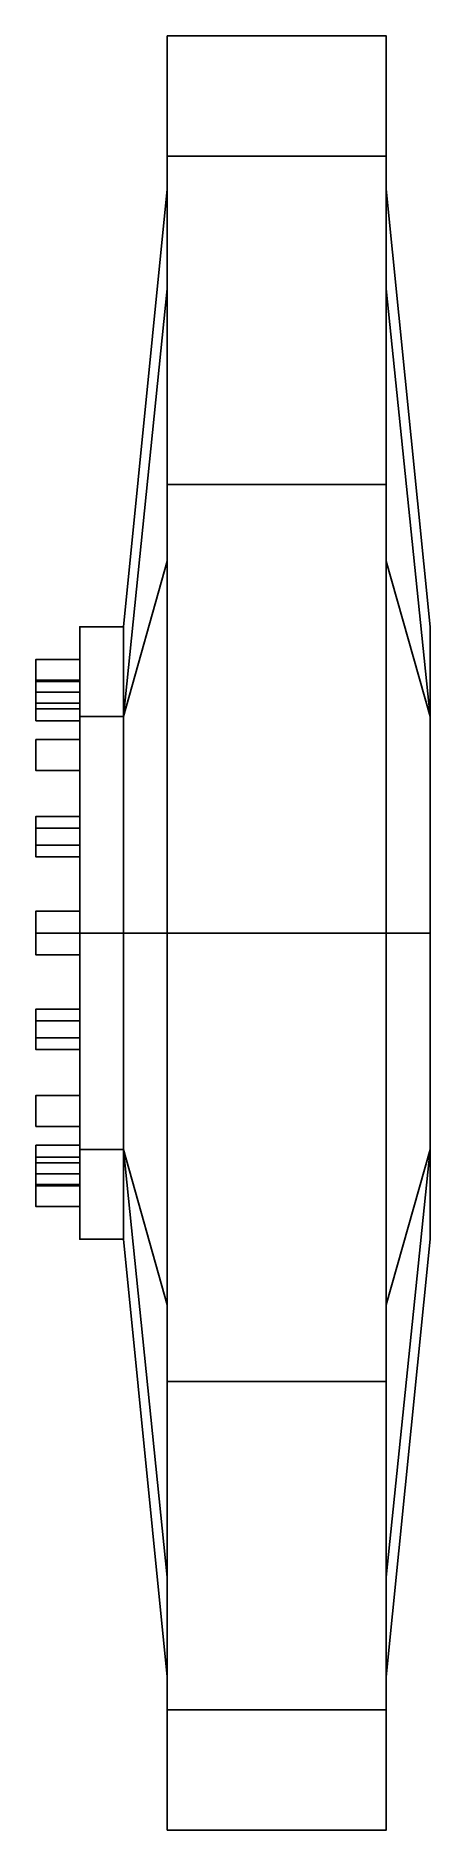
# Model space of a CAD drawing. Extents: x -1.19 to 1.19, y -0.41 to 0.41.
# Drawn here: x -1.19 to -1.01, y -0.41 to 0.41 of the extents above.
import ezdxf

# ---------------------------------------------------------------- set-up
doc = ezdxf.new("R2010")
doc.units = 0
doc.layers.add('WHEELS', color=2, linetype='CONTINUOUS')

msp = doc.modelspace()

# ---------------------------------------------------------------- linework, layer by layer
at = {"layer": 'WHEELS'}
for points in [[(-1.13, 0.35507, 0.205), (-1.13, 0.41), (-1.13, 0.34), (-1.13, 0.29445, 0.17)], [(-1.13, 0.41), (-1.13, 0.35507, -0.205), (-1.13, 0.29445, -0.17), (-1.13, 0.34)], [(-1.03, 0.35507, -0.205), (-1.03, 0.41), (-1.03, 0.34), (-1.03, 0.29445, -0.17)], [(-1.03, 0.35507, 0.205), (-1.03, 0.41), (-1.13, 0.41), (-1.13, 0.35507, 0.205)], [(-1.03, 0.41), (-1.03, 0.35507, -0.205), (-1.13, 0.35507, -0.205), (-1.13, 0.41)], [(-1.03, 0.41), (-1.03, 0.35507, 0.205), (-1.03, 0.29445, 0.17), (-1.03, 0.34)], [(-1.03, 0.205, 0.35507), (-1.03, 0.35507, 0.205), (-1.13, 0.35507, 0.205), (-1.13, 0.205, 0.35507)], [(-1.13, 0.205, 0.35507), (-1.13, 0.35507, 0.205), (-1.13, 0.29445, 0.17), (-1.13, 0.17, 0.29445)], [(-1.03, 0.35507, -0.205), (-1.03, 0.205, -0.35507), (-1.13, 0.205, -0.35507), (-1.13, 0.35507, -0.205)], [(-1.13, 0.35507, -0.205), (-1.13, 0.205, -0.35507), (-1.13, 0.17, -0.29445), (-1.13, 0.29445, -0.17)], [(-1.03, 0.35507, 0.205), (-1.03, 0.205, 0.35507), (-1.03, 0.17, 0.29445), (-1.03, 0.29445, 0.17)], [(-1.03, 0.205, -0.35507), (-1.03, 0.35507, -0.205), (-1.03, 0.29445, -0.17), (-1.03, 0.17, -0.29445)], [(-1.13, 0.29445, 0.17), (-1.13, 0.34), (-1.15, 0.14), (-1.15, 0.09899, 0.09899)], [(-1.13, 0.34), (-1.13, 0.29445, -0.17), (-1.15, 0.09899, -0.09899), (-1.15, 0.14)], [(-1.03, 0.34), (-1.03, 0.29445, 0.17), (-1.01, 0.09899, 0.09899), (-1.01, 0.14)], [(-1.03, 0.29445, -0.17), (-1.03, 0.34), (-1.01, 0.14), (-1.01, 0.09899, -0.09899)], [(-1.13, 0.17, 0.29445), (-1.13, 0.29445, 0.17), (-1.15, 0.09899, 0.09899)], [(-1.13, 0.29445, -0.17), (-1.13, 0.17, -0.29445), (-1.15, 0.09899, -0.09899)], [(-1.03, 0.17, -0.29445), (-1.03, 0.29445, -0.17), (-1.01, 0.09899, -0.09899)], [(-1.03, 0.205, -0.35507), (-1.03, 0, -0.41), (-1.13, 0, -0.41), (-1.13, 0.205, -0.35507)], [(-1.13, 0.205, -0.35507), (-1.13, 0, -0.41), (-1.13, 0, -0.34), (-1.13, 0.17, -0.29445)], [(-1.13, 0, 0.41), (-1.13, 0.205, 0.35507), (-1.13, 0.17, 0.29445), (-1.13, 0, 0.34)], [(-1.03, 0.205, 0.35507), (-1.03, 0, 0.41), (-1.03, 0, 0.34), (-1.03, 0.17, 0.29445)], [(-1.03, 0, 0.41), (-1.03, 0.205, 0.35507), (-1.13, 0.205, 0.35507), (-1.13, 0, 0.41)], [(-1.03, 0, -0.41), (-1.03, 0.205, -0.35507), (-1.03, 0.17, -0.29445), (-1.03, 0, -0.34)], [(-1.13, 0, 0.34), (-1.13, 0.17, 0.29445), (-1.15, 0.09899, 0.09899), (-1.15, 0, 0.14)], [(-1.13, 0.17, -0.29445), (-1.13, 0, -0.34), (-1.15, 0, -0.14), (-1.15, 0.09899, -0.09899)], [(-1.03, 0.17, 0.29445), (-1.03, 0, 0.34), (-1.01, 0, 0.14), (-1.01, 0.09899, 0.09899)], [(-1.03, 0, -0.34), (-1.03, 0.17, -0.29445), (-1.01, 0.09899, -0.09899), (-1.01, 0, -0.14)], [(-1.15, 0.09899, 0.09899), (-1.15, 0.14), (-1.17, 0.14), (-1.17, 0.09899, 0.09899)], [(-1.15, 0.14), (-1.15, 0.09899, -0.09899), (-1.17, 0.09899, -0.09899), (-1.17, 0.14)], [(-1.17, 0.09899, 0.09899), (-1.17, 0.14), (-1.17, 0.11548, 0.04784)], [(-1.17, 0.11548, 0.04784), (-1.17, 0.14), (-1.17, 0.125), (-1.17, 0.11007, 0.03477)], [(-1.17, 0.14), (-1.17, 0.11548, -0.04784), (-1.17, 0.11007, -0.03477), (-1.17, 0.125)], [(-1.17, 0.14), (-1.17, 0.09899, -0.09899), (-1.17, 0.11548, -0.04784)], [(-1.01, -0.09899, -0.09899), (-1.01, 0.14), (-1.01, 0.09899, 0.09899), (-1.01, -0.14)], [(-1.01, 0, -0.14), (-1.01, 0.09899, -0.09899), (-1.01, 0.14), (-1.01, -0.09899, -0.09899)], [(-1.17, 0.115, 0.01), (-1.17, 0.125), (-1.19, 0.125), (-1.19, 0.115, 0.01)], [(-1.17, 0.125), (-1.17, 0.115, -0.01), (-1.19, 0.115, -0.01), (-1.19, 0.125)], [(-1.19, 0.105), (-1.19, 0.115, 0.01), (-1.19, 0.125), (-1.19, 0.115, -0.01)], [(-1.17, 0.11007, 0.03477), (-1.17, 0.125), (-1.17, 0.115, 0.01), (-1.17, 0.11007, 0.03477)], [(-1.17, 0.125), (-1.17, 0.11007, -0.03477), (-1.17, 0.11007, -0.03477), (-1.17, 0.115, -0.01)], [(-1.17, 0.10242, 0.05325), (-1.17, 0.11548, 0.04784), (-1.19, 0.11548, 0.04784), (-1.19, 0.10242, 0.05325)], [(-1.17, 0.11548, 0.04784), (-1.17, 0.11007, 0.03477), (-1.19, 0.11007, 0.03477), (-1.19, 0.11548, 0.04784)], [(-1.19, 0.09701, 0.04018), (-1.19, 0.10242, 0.05325), (-1.19, 0.11548, 0.04784), (-1.19, 0.11007, 0.03477)], [(-1.17, 0.11007, -0.03477), (-1.17, 0.11548, -0.04784), (-1.19, 0.11548, -0.04784), (-1.19, 0.11007, -0.03477)], [(-1.17, 0.11548, -0.04784), (-1.17, 0.10242, -0.05325), (-1.19, 0.10242, -0.05325), (-1.19, 0.11548, -0.04784)], [(-1.19, 0.09701, -0.04018), (-1.19, 0.11007, -0.03477), (-1.19, 0.11548, -0.04784), (-1.19, 0.10242, -0.05325)], [(-1.17, 0.115, -0.01), (-1.17, 0.105), (-1.19, 0.105), (-1.19, 0.115, -0.01)], [(-1.17, 0.105), (-1.17, 0.115, 0.01), (-1.19, 0.115, 0.01), (-1.19, 0.105)], [(-1.17, 0.09899, 0.09899), (-1.17, 0.11548, 0.04784), (-1.17, 0.10242, 0.05325), (-1.17, 0.08839, 0.08839)], [(-1.17, 0.11548, -0.04784), (-1.17, 0.09899, -0.09899), (-1.17, 0.08839, -0.08839), (-1.17, 0.10242, -0.05325)], [(-1.17, 0.11007, 0.03477), (-1.17, 0.115, 0.01), (-1.17, 0.105), (-1.17, 0.09701, 0.04018)], [(-1.17, 0.115, -0.01), (-1.17, 0.11007, -0.03477), (-1.17, 0.09701, -0.04018), (-1.17, 0.105)], [(-1.17, 0.11007, 0.03477), (-1.17, 0.09701, 0.04018), (-1.19, 0.09701, 0.04018), (-1.19, 0.11007, 0.03477)], [(-1.17, 0.09701, -0.04018), (-1.17, 0.11007, -0.03477), (-1.19, 0.11007, -0.03477), (-1.19, 0.09701, -0.04018)], [(-1.17, 0.09701, 0.04018), (-1.17, 0.10242, 0.05325), (-1.19, 0.10242, 0.05325), (-1.19, 0.09701, 0.04018)], [(-1.17, 0.10242, -0.05325), (-1.17, 0.09701, -0.04018), (-1.19, 0.09701, -0.04018), (-1.19, 0.10242, -0.05325)], [(-1.17, 0.07425, 0.07425), (-1.17, 0.09701, 0.04018), (-1.17, 0.105), (-1.17, 0.07425, 0.07425)], [(-1.17, 0.105), (-1.17, 0.09701, -0.04018), (-1.17, 0.07425, -0.07425), (-1.17, 0.105)], [(-1.17, 0.01), (-1.17, 0.105), (-1.17, 0.07425, -0.07425), (-1.17, 0.01)], [(-1.17, 0.01), (-1.17, 0.07425, 0.07425), (-1.17, 0.105), (-1.17, 0.01)], [(-1.17, 0.08839, 0.07425), (-1.17, 0.10242, 0.05325), (-1.17, 0.09701, 0.04018), (-1.17, 0.07425, 0.07425)], [(-1.17, 0.08839, 0.08839), (-1.17, 0.10242, 0.05325), (-1.17, 0.10242, 0.05325), (-1.17, 0.08839, 0.07425)], [(-1.17, 0.10242, -0.05325), (-1.17, 0.08839, -0.07425), (-1.17, 0.07425, -0.07425), (-1.17, 0.09701, -0.04018)], [(-1.17, 0.10242, -0.05325), (-1.17, 0.08839, -0.08839), (-1.17, 0.08839, -0.07425), (-1.17, 0.10242, -0.05325)], [(-1.15, 0, 0.14), (-1.15, 0.09899, 0.09899), (-1.17, 0.09899, 0.09899), (-1.17, 0, 0.14)], [(-1.15, 0.09899, -0.09899), (-1.15, 0, -0.14), (-1.17, 0, -0.14), (-1.17, 0.09899, -0.09899)], [(-1.17, 0, 0.14), (-1.17, 0.09899, 0.09899), (-1.17, 0.04784, 0.11548)], [(-1.17, 0.04784, 0.11548), (-1.17, 0.09899, 0.09899), (-1.17, 0.08839, 0.08839), (-1.17, 0.05325, 0.10242)], [(-1.17, 0.09899, -0.09899), (-1.17, 0.04784, -0.11548), (-1.17, 0.05325, -0.10242), (-1.17, 0.08839, -0.08839)], [(-1.17, 0.09899, -0.09899), (-1.17, 0, -0.14), (-1.17, 0.04784, -0.11548)], [(-1.01, -0.14), (-1.01, 0.09899, 0.09899), (-1.01, 0, 0.14), (-1.01, -0.09899, 0.09899)], [(-1.17, 0.08839, 0.07425), (-1.17, 0.07425, 0.07425), (-1.19, 0.07425, 0.07425), (-1.19, 0.08839, 0.07425)], [(-1.17, 0.07425, 0.08839), (-1.17, 0.08839, 0.08839), (-1.19, 0.08839, 0.08839), (-1.19, 0.07425, 0.08839)], [(-1.17, 0.08839, 0.08839), (-1.17, 0.08839, 0.07425), (-1.19, 0.08839, 0.07425), (-1.19, 0.08839, 0.08839)], [(-1.19, 0.07425, 0.07425), (-1.19, 0.07425, 0.08839), (-1.19, 0.08839, 0.08839), (-1.19, 0.08839, 0.07425)], [(-1.17, 0.07425, -0.07425), (-1.17, 0.08839, -0.07425), (-1.19, 0.08839, -0.07425), (-1.19, 0.07425, -0.07425)], [(-1.17, 0.08839, -0.07425), (-1.17, 0.08839, -0.08839), (-1.19, 0.08839, -0.08839), (-1.19, 0.08839, -0.07425)], [(-1.17, 0.08839, -0.08839), (-1.17, 0.07425, -0.08839), (-1.19, 0.07425, -0.08839), (-1.19, 0.08839, -0.08839)], [(-1.19, 0.07425, -0.07425), (-1.19, 0.08839, -0.07425), (-1.19, 0.08839, -0.08839), (-1.19, 0.07425, -0.08839)], [(-1.17, 0.05325, 0.10242), (-1.17, 0.08839, 0.08839), (-1.17, 0.07425, 0.08839), (-1.17, 0.05325, 0.10242)], [(-1.17, 0.08839, -0.08839), (-1.17, 0.05325, -0.10242), (-1.17, 0.05325, -0.10242), (-1.17, 0.07425, -0.08839)], [(-1.17, 0.07425, 0.07425), (-1.17, 0.07425, 0.08839), (-1.19, 0.07425, 0.08839), (-1.19, 0.07425, 0.07425)], [(-1.17, 0.07425, -0.08839), (-1.17, 0.07425, -0.07425), (-1.19, 0.07425, -0.07425), (-1.19, 0.07425, -0.08839)], [(-1.17, 0.05325, 0.10242), (-1.17, 0.07425, 0.08839), (-1.17, 0.07425, 0.07425), (-1.17, 0.04018, 0.09701)], [(-1.17, 0, 0.105), (-1.17, 0.04018, 0.09701), (-1.17, 0.07425, 0.07425), (-1.17, 0, 0.105)], [(-1.17, 0.07425, -0.07425), (-1.17, 0.04018, -0.09701), (-1.17, 0, -0.105), (-1.17, 0.07425, -0.07425)], [(-1.17, 0.07425, -0.08839), (-1.17, 0.05325, -0.10242), (-1.17, 0.04018, -0.09701), (-1.17, 0.07425, -0.07425)], [(-1.17, 0, 0.01), (-1.17, 0, 0.105), (-1.17, 0.07425, 0.07425), (-1.17, 0, 0.01)], [(-1.17, 0.01), (-1.17, 0, 0.01), (-1.17, 0.07425, 0.07425), (-1.17, 0.01)], [(-1.17, 0, -0.01), (-1.17, 0.01), (-1.17, 0.07425, -0.07425), (-1.17, 0, -0.01)], [(-1.17, 0, -0.01), (-1.17, 0.07425, -0.07425), (-1.17, 0, -0.105), (-1.17, 0, -0.01)], [(-1.17, 0.05325, 0.10242), (-1.17, 0.04018, 0.09701), (-1.19, 0.04018, 0.09701), (-1.19, 0.05325, 0.10242)], [(-1.17, 0.04784, 0.11548), (-1.17, 0.05325, 0.10242), (-1.19, 0.05325, 0.10242), (-1.19, 0.04784, 0.11548)], [(-1.19, 0.04018, 0.09701), (-1.19, 0.03477, 0.11007), (-1.19, 0.04784, 0.11548), (-1.19, 0.05325, 0.10242)], [(-1.17, 0.04018, -0.09701), (-1.17, 0.05325, -0.10242), (-1.19, 0.05325, -0.10242), (-1.19, 0.04018, -0.09701)], [(-1.17, 0.05325, -0.10242), (-1.17, 0.04784, -0.11548), (-1.19, 0.04784, -0.11548), (-1.19, 0.05325, -0.10242)], [(-1.19, 0.04018, -0.09701), (-1.19, 0.05325, -0.10242), (-1.19, 0.04784, -0.11548), (-1.19, 0.03477, -0.11007)], [(-1.17, 0.03477, 0.11007), (-1.17, 0.04784, 0.11548), (-1.19, 0.04784, 0.11548), (-1.19, 0.03477, 0.11007)], [(-1.17, 0.04784, -0.11548), (-1.17, 0.03477, -0.11007), (-1.19, 0.03477, -0.11007), (-1.19, 0.04784, -0.11548)], [(-1.17, 0, 0.14), (-1.17, 0.04784, 0.11548), (-1.17, 0.03477, 0.11007), (-1.17, 0, 0.125)], [(-1.17, 0.04784, -0.11548), (-1.17, 0, -0.14), (-1.17, 0, -0.125), (-1.17, 0.03477, -0.11007)], [(-1.17, 0.04018, 0.09701), (-1.17, 0.03477, 0.11007), (-1.19, 0.03477, 0.11007), (-1.19, 0.04018, 0.09701)], [(-1.17, 0.03477, -0.11007), (-1.17, 0.04018, -0.09701), (-1.19, 0.04018, -0.09701), (-1.19, 0.03477, -0.11007)], [(-1.17, 0.01, 0.115), (-1.17, 0.03477, 0.11007), (-1.17, 0.04018, 0.09701), (-1.17, 0, 0.105)], [(-1.17, 0.03477, -0.11007), (-1.17, 0.01, -0.115), (-1.17, 0, -0.105), (-1.17, 0.04018, -0.09701)], [(-1.17, 0, 0.125), (-1.17, 0.03477, 0.11007), (-1.17, 0.03477, 0.11007), (-1.17, 0.01, 0.115)], [(-1.17, 0.03477, -0.11007), (-1.17, 0, -0.125), (-1.17, 0.01, -0.115), (-1.17, 0.03477, -0.11007)], [(-1.17, 0, 0.01), (-1.17, 0.01), (-1.19, 0.01), (-1.19, 0, 0.01)], [(-1.17, 0.01), (-1.17, 0, -0.01), (-1.19, 0, -0.01), (-1.19, 0.01)], [(-1.19, 0, 0.01), (-1.19, 0.01), (-1.19, 0, -0.01), (-1.19, -0.01)], [(-1.19, 0, -0.105), (-1.19, 0.01, -0.115), (-1.19, 0, -0.125), (-1.19, -0.01, -0.115)], [(-1.17, 0.01, -0.115), (-1.17, 0, -0.125), (-1.19, 0, -0.125), (-1.19, 0.01, -0.115)], [(-1.17, 0, -0.105), (-1.17, 0.01, -0.115), (-1.19, 0.01, -0.115), (-1.19, 0, -0.105)], [(-1.17, 0.01, 0.115), (-1.17, 0, 0.105), (-1.19, 0, 0.105), (-1.19, 0.01, 0.115)], [(-1.17, 0, 0.125), (-1.17, 0.01, 0.115), (-1.19, 0.01, 0.115), (-1.19, 0, 0.125)], [(-1.19, 0, 0.105), (-1.19, -0.01, 0.115), (-1.19, 0, 0.125), (-1.19, 0.01, 0.115)], [(-1.17, -0.01), (-1.17, 0, 0.01), (-1.19, 0, 0.01), (-1.19, -0.01)], [(-1.17, 0, -0.01), (-1.17, -0.01), (-1.19, -0.01), (-1.19, 0, -0.01)], [(-1.17, 0, -0.125), (-1.17, -0.01, -0.115), (-1.19, -0.01, -0.115), (-1.19, 0, -0.125)], [(-1.17, -0.01, -0.115), (-1.17, 0, -0.105), (-1.19, 0, -0.105), (-1.19, -0.01, -0.115)], [(-1.17, 0, 0.105), (-1.17, -0.01, 0.115), (-1.19, -0.01, 0.115), (-1.19, 0, 0.105)], [(-1.17, -0.01, 0.115), (-1.17, 0, 0.125), (-1.19, 0, 0.125), (-1.19, -0.01, 0.115)], [(-1.15, -0.09899, 0.09899), (-1.15, 0, 0.14), (-1.17, 0, 0.14), (-1.17, -0.09899, 0.09899)], [(-1.15, 0, -0.14), (-1.15, -0.09899, -0.09899), (-1.17, -0.09899, -0.09899), (-1.17, 0, -0.14)], [(-1.17, 0, -0.105), (-1.17, -0.04018, -0.09701), (-1.17, -0.07425, -0.07425), (-1.17, 0, -0.105)], [(-1.17, -0.01, -0.115), (-1.17, -0.03477, -0.11007), (-1.17, -0.04018, -0.09701), (-1.17, 0, -0.105)], [(-1.17, 0, -0.125), (-1.17, -0.03477, -0.11007), (-1.17, -0.03477, -0.11007), (-1.17, -0.01, -0.115)], [(-1.17, 0, -0.14), (-1.17, -0.04784, -0.11548), (-1.17, -0.03477, -0.11007), (-1.17, 0, -0.125)], [(-1.17, 0, -0.14), (-1.17, -0.09899, -0.09899), (-1.17, -0.04784, -0.11548)], [(-1.17, 0, 0.01), (-1.17, -0.07425, 0.07425), (-1.17, 0, 0.105), (-1.17, 0, 0.01)], [(-1.17, 0, -0.01), (-1.17, 0, -0.105), (-1.17, -0.07425, -0.07425), (-1.17, 0, -0.01)], [(-1.17, -0.01), (-1.17, 0, -0.01), (-1.17, -0.07425, -0.07425), (-1.17, -0.01)], [(-1.17, 0, 0.01), (-1.17, -0.01), (-1.17, -0.07425, 0.07425), (-1.17, 0, 0.01)], [(-1.13, -0.17, 0.29445), (-1.13, 0, 0.34), (-1.15, 0, 0.14), (-1.15, -0.09899, 0.09899)], [(-1.13, 0, -0.34), (-1.13, -0.17, -0.29445), (-1.15, -0.09899, -0.09899), (-1.15, 0, -0.14)], [(-1.03, 0, -0.41), (-1.03, -0.205, -0.35507), (-1.13, -0.205, -0.35507), (-1.13, 0, -0.41)], [(-1.13, 0, -0.41), (-1.13, -0.205, -0.35507), (-1.13, -0.17, -0.29445), (-1.13, 0, -0.34)], [(-1.03, -0.205, 0.35507), (-1.03, 0, 0.41), (-1.13, 0, 0.41), (-1.13, -0.205, 0.35507)], [(-1.13, -0.205, 0.35507), (-1.13, 0, 0.41), (-1.13, 0, 0.34), (-1.13, -0.17, 0.29445)], [(-1.03, 0, 0.34), (-1.03, -0.17, 0.29445), (-1.01, -0.09899, 0.09899), (-1.01, 0, 0.14)], [(-1.03, -0.17, -0.29445), (-1.03, 0, -0.34), (-1.01, 0, -0.14), (-1.01, -0.09899, -0.09899)], [(-1.03, -0.205, -0.35507), (-1.03, 0, -0.41), (-1.03, 0, -0.34), (-1.03, -0.17, -0.29445)], [(-1.03, 0, 0.41), (-1.03, -0.205, 0.35507), (-1.03, -0.17, 0.29445), (-1.03, 0, 0.34)], [(-1.17, -0.07425, 0.07425), (-1.17, -0.04018, 0.09701), (-1.17, 0, 0.105), (-1.17, -0.07425, 0.07425)], [(-1.17, -0.09899, 0.09899), (-1.17, 0, 0.14), (-1.17, -0.04784, 0.11548)], [(-1.17, -0.03477, 0.11007), (-1.17, -0.01, 0.115), (-1.17, 0, 0.105), (-1.17, -0.04018, 0.09701)], [(-1.17, -0.03477, 0.11007), (-1.17, 0, 0.125), (-1.17, -0.01, 0.115), (-1.17, -0.03477, 0.11007)], [(-1.17, -0.04784, 0.11548), (-1.17, 0, 0.14), (-1.17, 0, 0.125), (-1.17, -0.03477, 0.11007)], [(-1.17, -0.01), (-1.17, -0.105), (-1.17, -0.07425, 0.07425), (-1.17, -0.01)], [(-1.17, -0.01), (-1.17, -0.07425, -0.07425), (-1.17, -0.105), (-1.17, -0.01)], [(-1.17, -0.04018, -0.09701), (-1.17, -0.03477, -0.11007), (-1.19, -0.03477, -0.11007), (-1.19, -0.04018, -0.09701)], [(-1.17, -0.03477, -0.11007), (-1.17, -0.04784, -0.11548), (-1.19, -0.04784, -0.11548), (-1.19, -0.03477, -0.11007)], [(-1.19, -0.04018, -0.09701), (-1.19, -0.03477, -0.11007), (-1.19, -0.04784, -0.11548), (-1.19, -0.05325, -0.10242)], [(-1.17, -0.03477, 0.11007), (-1.17, -0.04018, 0.09701), (-1.19, -0.04018, 0.09701), (-1.19, -0.03477, 0.11007)], [(-1.17, -0.04784, 0.11548), (-1.17, -0.03477, 0.11007), (-1.19, -0.03477, 0.11007), (-1.19, -0.04784, 0.11548)], [(-1.19, -0.04018, 0.09701), (-1.19, -0.05325, 0.10242), (-1.19, -0.04784, 0.11548), (-1.19, -0.03477, 0.11007)], [(-1.17, -0.05325, -0.10242), (-1.17, -0.04018, -0.09701), (-1.19, -0.04018, -0.09701), (-1.19, -0.05325, -0.10242)], [(-1.17, -0.04018, 0.09701), (-1.17, -0.05325, 0.10242), (-1.19, -0.05325, 0.10242), (-1.19, -0.04018, 0.09701)], [(-1.17, -0.05325, -0.10242), (-1.17, -0.07425, -0.08839), (-1.17, -0.07425, -0.07425), (-1.17, -0.04018, -0.09701)], [(-1.17, -0.07425, 0.08839), (-1.17, -0.05325, 0.10242), (-1.17, -0.04018, 0.09701), (-1.17, -0.07425, 0.07425)], [(-1.17, -0.04784, -0.11548), (-1.17, -0.05325, -0.10242), (-1.19, -0.05325, -0.10242), (-1.19, -0.04784, -0.11548)], [(-1.17, -0.05325, 0.10242), (-1.17, -0.04784, 0.11548), (-1.19, -0.04784, 0.11548), (-1.19, -0.05325, 0.10242)], [(-1.17, -0.04784, -0.11548), (-1.17, -0.09899, -0.09899), (-1.17, -0.08839, -0.08839), (-1.17, -0.05325, -0.10242)], [(-1.17, -0.09899, 0.09899), (-1.17, -0.04784, 0.11548), (-1.17, -0.05325, 0.10242), (-1.17, -0.08839, 0.08839)], [(-1.17, -0.05325, -0.10242), (-1.17, -0.08839, -0.08839), (-1.17, -0.07425, -0.08839), (-1.17, -0.05325, -0.10242)], [(-1.17, -0.08839, 0.08839), (-1.17, -0.05325, 0.10242), (-1.17, -0.05325, 0.10242), (-1.17, -0.07425, 0.08839)], [(-1.17, -0.08839, -0.07425), (-1.17, -0.07425, -0.07425), (-1.19, -0.07425, -0.07425), (-1.19, -0.08839, -0.07425)], [(-1.17, -0.07425, -0.07425), (-1.17, -0.07425, -0.08839), (-1.19, -0.07425, -0.08839), (-1.19, -0.07425, -0.07425)], [(-1.17, -0.07425, -0.08839), (-1.17, -0.08839, -0.08839), (-1.19, -0.08839, -0.08839), (-1.19, -0.07425, -0.08839)], [(-1.19, -0.07425, -0.07425), (-1.19, -0.07425, -0.08839), (-1.19, -0.08839, -0.08839), (-1.19, -0.08839, -0.07425)], [(-1.17, -0.07425, 0.08839), (-1.17, -0.07425, 0.07425), (-1.19, -0.07425, 0.07425), (-1.19, -0.07425, 0.08839)], [(-1.17, -0.07425, 0.07425), (-1.17, -0.08839, 0.07425), (-1.19, -0.08839, 0.07425), (-1.19, -0.07425, 0.07425)], [(-1.17, -0.08839, 0.08839), (-1.17, -0.07425, 0.08839), (-1.19, -0.07425, 0.08839), (-1.19, -0.08839, 0.08839)], [(-1.19, -0.07425, 0.07425), (-1.19, -0.08839, 0.07425), (-1.19, -0.08839, 0.08839), (-1.19, -0.07425, 0.08839)], [(-1.17, -0.07425, -0.07425), (-1.17, -0.09701, -0.04018), (-1.17, -0.105), (-1.17, -0.07425, -0.07425)], [(-1.17, -0.08839, -0.07425), (-1.17, -0.10242, -0.05325), (-1.17, -0.09701, -0.04018), (-1.17, -0.07425, -0.07425)], [(-1.17, -0.105), (-1.17, -0.09701, 0.04018), (-1.17, -0.07425, 0.07425), (-1.17, -0.105)], [(-1.17, -0.10242, 0.05325), (-1.17, -0.08839, 0.07425), (-1.17, -0.07425, 0.07425), (-1.17, -0.09701, 0.04018)], [(-1.17, -0.08839, -0.08839), (-1.17, -0.08839, -0.07425), (-1.19, -0.08839, -0.07425), (-1.19, -0.08839, -0.08839)], [(-1.17, -0.08839, 0.07425), (-1.17, -0.08839, 0.08839), (-1.19, -0.08839, 0.08839), (-1.19, -0.08839, 0.07425)], [(-1.17, -0.08839, -0.08839), (-1.17, -0.10242, -0.05325), (-1.17, -0.10242, -0.05325), (-1.17, -0.08839, -0.07425)], [(-1.17, -0.09899, -0.09899), (-1.17, -0.11548, -0.04784), (-1.17, -0.10242, -0.05325), (-1.17, -0.08839, -0.08839)], [(-1.17, -0.10242, 0.05325), (-1.17, -0.08839, 0.08839), (-1.17, -0.08839, 0.07425), (-1.17, -0.10242, 0.05325)], [(-1.17, -0.11548, 0.04784), (-1.17, -0.09899, 0.09899), (-1.17, -0.08839, 0.08839), (-1.17, -0.10242, 0.05325)], [(-1.17, -0.11007, -0.03477), (-1.17, -0.09701, -0.04018), (-1.19, -0.09701, -0.04018), (-1.19, -0.11007, -0.03477)], [(-1.17, -0.09701, -0.04018), (-1.17, -0.10242, -0.05325), (-1.19, -0.10242, -0.05325), (-1.19, -0.09701, -0.04018)], [(-1.19, -0.09701, -0.04018), (-1.19, -0.10242, -0.05325), (-1.19, -0.11548, -0.04784), (-1.19, -0.11007, -0.03477)], [(-1.17, -0.10242, 0.05325), (-1.17, -0.09701, 0.04018), (-1.19, -0.09701, 0.04018), (-1.19, -0.10242, 0.05325)], [(-1.17, -0.09701, 0.04018), (-1.17, -0.11007, 0.03477), (-1.19, -0.11007, 0.03477), (-1.19, -0.09701, 0.04018)], [(-1.19, -0.09701, 0.04018), (-1.19, -0.11007, 0.03477), (-1.19, -0.11548, 0.04784), (-1.19, -0.10242, 0.05325)], [(-1.17, -0.11007, -0.03477), (-1.17, -0.115, -0.01), (-1.17, -0.105), (-1.17, -0.09701, -0.04018)], [(-1.17, -0.115, 0.01), (-1.17, -0.11007, 0.03477), (-1.17, -0.09701, 0.04018), (-1.17, -0.105)], [(-1.17, -0.10242, -0.05325), (-1.17, -0.11548, -0.04784), (-1.19, -0.11548, -0.04784), (-1.19, -0.10242, -0.05325)], [(-1.17, -0.11548, 0.04784), (-1.17, -0.10242, 0.05325), (-1.19, -0.10242, 0.05325), (-1.19, -0.11548, 0.04784)], [(-1.17, -0.115, 0.01), (-1.17, -0.105), (-1.19, -0.105), (-1.19, -0.115, 0.01)], [(-1.17, -0.105), (-1.17, -0.115, -0.01), (-1.19, -0.115, -0.01), (-1.19, -0.105)], [(-1.19, -0.105), (-1.19, -0.115, -0.01), (-1.19, -0.125), (-1.19, -0.115, 0.01)], [(-1.15, -0.14), (-1.15, -0.09899, 0.09899), (-1.17, -0.09899, 0.09899), (-1.17, -0.14)], [(-1.15, -0.09899, -0.09899), (-1.15, -0.14), (-1.17, -0.14), (-1.17, -0.09899, -0.09899)], [(-1.17, -0.09899, -0.09899), (-1.17, -0.14), (-1.17, -0.11548, -0.04784)], [(-1.17, -0.14), (-1.17, -0.09899, 0.09899), (-1.17, -0.11548, 0.04784)], [(-1.13, -0.34), (-1.13, -0.29445, 0.17), (-1.15, -0.09899, 0.09899), (-1.15, -0.14)], [(-1.13, -0.17, -0.29445), (-1.13, -0.29445, -0.17), (-1.15, -0.09899, -0.09899)], [(-1.13, -0.29445, -0.17), (-1.13, -0.34), (-1.15, -0.14), (-1.15, -0.09899, -0.09899)], [(-1.03, -0.17, 0.29445), (-1.03, -0.29445, 0.17), (-1.01, -0.09899, 0.09899)], [(-1.03, -0.29445, 0.17), (-1.03, -0.34), (-1.01, -0.14), (-1.01, -0.09899, 0.09899)], [(-1.03, -0.34), (-1.03, -0.29445, -0.17), (-1.01, -0.09899, -0.09899), (-1.01, -0.14)], [(-1.03, -0.29445, -0.17), (-1.03, -0.17, -0.29445), (-1.01, -0.09899, -0.09899)], [(-1.17, -0.11548, -0.04784), (-1.17, -0.11007, -0.03477), (-1.19, -0.11007, -0.03477), (-1.19, -0.11548, -0.04784)], [(-1.17, -0.11007, 0.03477), (-1.17, -0.11548, 0.04784), (-1.19, -0.11548, 0.04784), (-1.19, -0.11007, 0.03477)], [(-1.17, -0.11007, -0.03477), (-1.17, -0.125), (-1.17, -0.115, -0.01), (-1.17, -0.11007, -0.03477)], [(-1.17, -0.11548, -0.04784), (-1.17, -0.14), (-1.17, -0.125), (-1.17, -0.11007, -0.03477)], [(-1.17, -0.125), (-1.17, -0.11007, 0.03477), (-1.17, -0.11007, 0.03477), (-1.17, -0.115, 0.01)], [(-1.17, -0.14), (-1.17, -0.11548, 0.04784), (-1.17, -0.11007, 0.03477), (-1.17, -0.125)], [(-1.17, -0.115, -0.01), (-1.17, -0.125), (-1.19, -0.125), (-1.19, -0.115, -0.01)], [(-1.17, -0.125), (-1.17, -0.115, 0.01), (-1.19, -0.115, 0.01), (-1.19, -0.125)], [(-1.13, -0.35507, 0.205), (-1.13, -0.205, 0.35507), (-1.13, -0.17, 0.29445), (-1.13, -0.29445, 0.17)], [(-1.13, -0.205, -0.35507), (-1.13, -0.35507, -0.205), (-1.13, -0.29445, -0.17), (-1.13, -0.17, -0.29445)], [(-1.03, -0.205, 0.35507), (-1.03, -0.35507, 0.205), (-1.03, -0.29445, 0.17), (-1.03, -0.17, 0.29445)], [(-1.03, -0.35507, -0.205), (-1.03, -0.205, -0.35507), (-1.03, -0.17, -0.29445), (-1.03, -0.29445, -0.17)], [(-1.03, -0.35507, 0.205), (-1.03, -0.205, 0.35507), (-1.13, -0.205, 0.35507), (-1.13, -0.35507, 0.205)], [(-1.03, -0.205, -0.35507), (-1.03, -0.35507, -0.205), (-1.13, -0.35507, -0.205), (-1.13, -0.205, -0.35507)], [(-1.13, -0.35507, -0.205), (-1.13, -0.41), (-1.13, -0.34), (-1.13, -0.29445, -0.17)], [(-1.13, -0.41), (-1.13, -0.35507, 0.205), (-1.13, -0.29445, 0.17), (-1.13, -0.34)], [(-1.03, -0.35507, 0.205), (-1.03, -0.41), (-1.03, -0.34), (-1.03, -0.29445, 0.17)], [(-1.03, -0.41), (-1.03, -0.35507, -0.205), (-1.03, -0.29445, -0.17), (-1.03, -0.34)], [(-1.03, -0.41), (-1.03, -0.35507, 0.205), (-1.13, -0.35507, 0.205), (-1.13, -0.41)], [(-1.03, -0.35507, -0.205), (-1.03, -0.41), (-1.13, -0.41), (-1.13, -0.35507, -0.205)]]:
    msp.add_3dface(points, dxfattribs=at)

doc.saveas('drawing.dxf')
